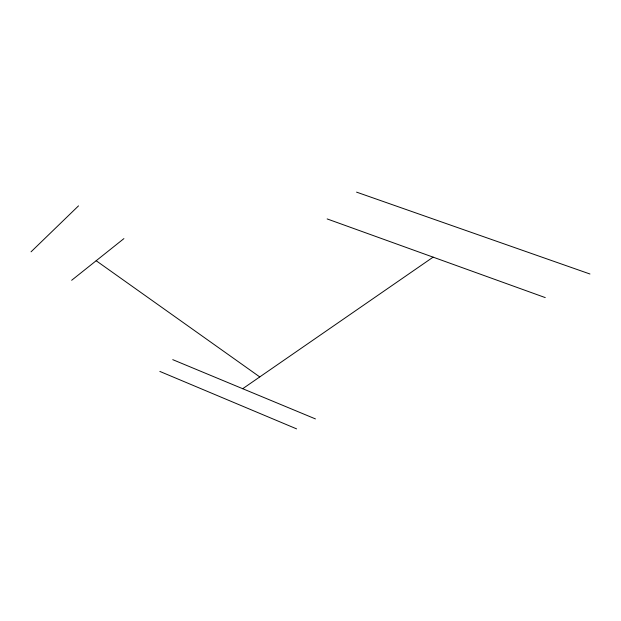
<?xml version="1.0" encoding="UTF-8"?>
<svg xmlns="http://www.w3.org/2000/svg" width="621" height="621" viewBox="0 0 621 621"><rect width="100%" height="100%" fill="white"/><g stroke="black" fill="none" stroke-linecap="round" stroke-linejoin="round"><path stroke-width="0.93" d="M31.05 251.823L78.525 205.861M71.663 280.281L123.913 238.611M242.71 388.707L433.116 257.148M356.555 192.13L589.95 274.001M327.151 218.926L545.254 297.599M172.747 359.652L315.445 418.919M159.838 371.42L296.597 428.87M96.177 260.735L259.757 376.924"/></g></svg>
